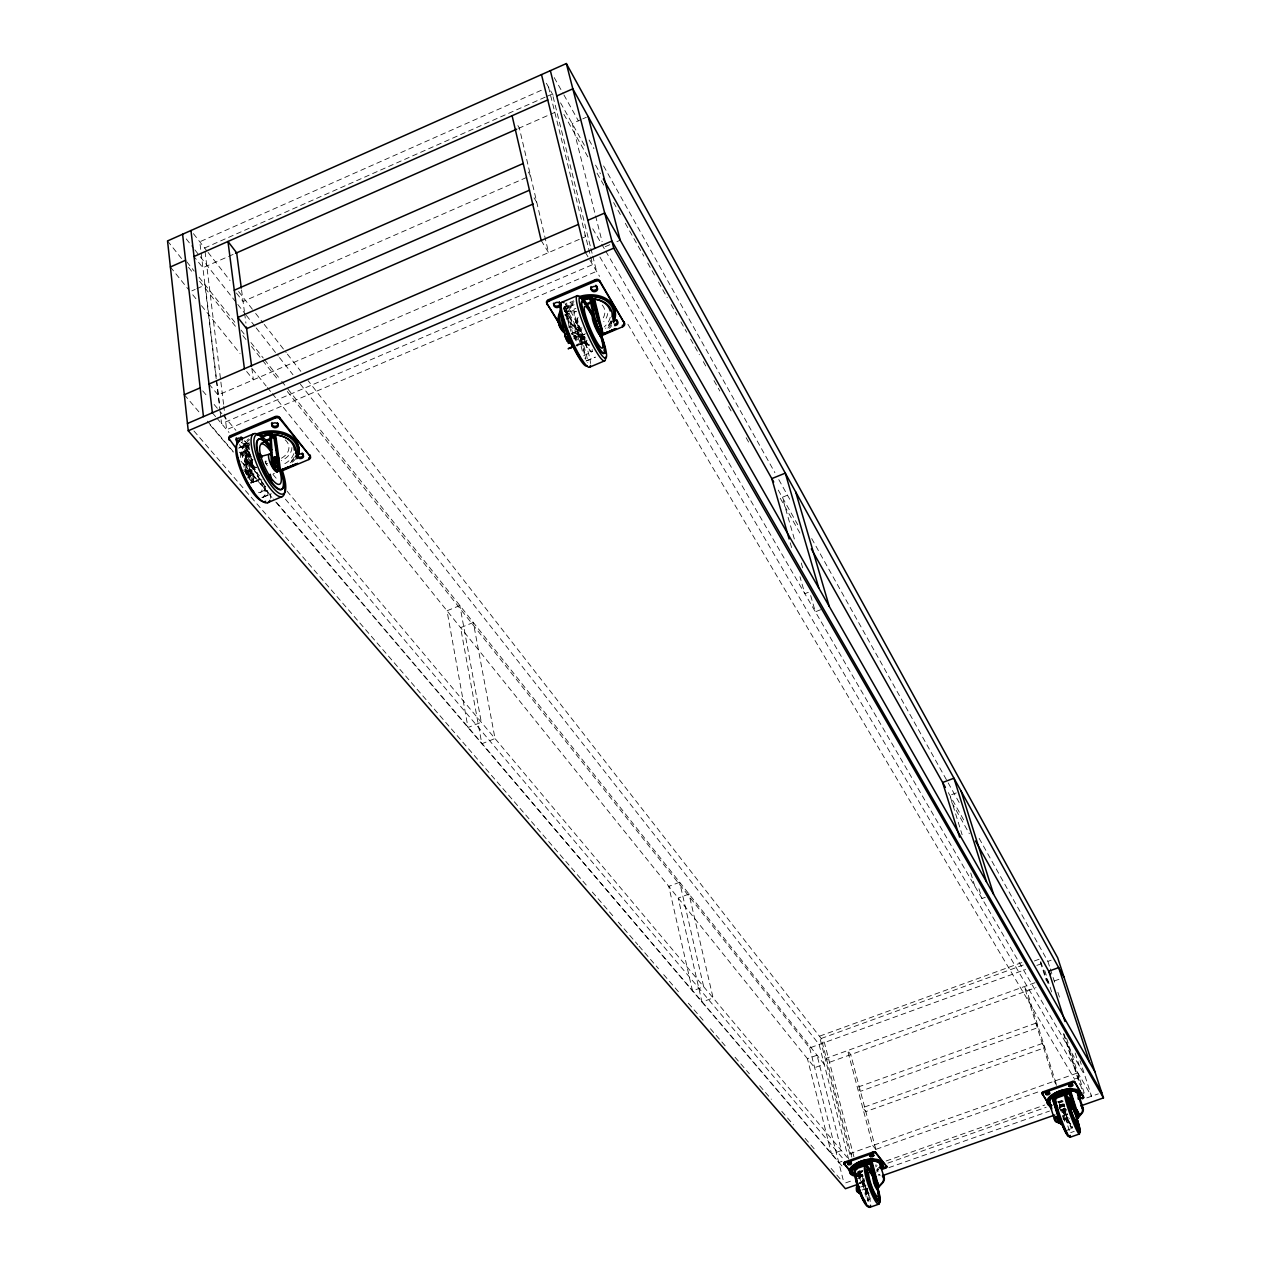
<?xml version="1.0" encoding="UTF-8"?>
<svg xmlns="http://www.w3.org/2000/svg" width="1271" height="1271" viewBox="0 0 1271 1271"><rect width="100%" height="100%" fill="white"/><g stroke="black" fill="none" stroke-linecap="round" stroke-linejoin="round"><path stroke-width="0.75" stroke-dasharray="5 3.75" d="M564.975 311.443L566.373 310.267L564.753 310.966A3.416 2.494 -12.5 0 1 564.626 311.427L563.974 307.582L573.094 303.705M1066.766 1116.939C1067.847 1124.374 1064.51 1102.577 1063.112 1111.299C1064.653 1114.953 1064.955 1122.611 1069.181 1123.119M249.164 478.643L250.022 476.895L248.353 472.224L245.827 469.253L243.444 470.27M245.827 469.253L244.969 470.985L246.638 475.688M859.212 1183.635L864.788 1178.995M859.8 1183.651L863.883 1180.06M566.31 310.871C566.056 310.092 563.418 310.029 564.848 311.331M1067.656 1123.071L1063.128 1110.552M1060.92 1110.711L1064.51 1108.503M1061.682 1109.678L1064.272 1108.185M244.747 464.646L253.024 459.625M568.216 327.012C572.871 328.379 578.305 317.686 577.415 321.77L581.467 333.685L587.297 343.869L585.01 343.218L576.033 345.664M857.925 1174.547L860.928 1174.754L857.973 1175.961M859.164 1183.015L864.264 1179.71L864.248 1180.537M260.333 492.401L266.37 489.351M583.659 355.816L591.587 351.845M251.722 482.472L247.21 446.566M251.023 482.837L252.818 482.027L248.369 447.106A23.911 16.412 -4.7 0 1 249.052 446.01M250.895 482.853L251.467 482.599A3.432 1.033 65.5 0 1 251.07 482.535M541.303 90.289L199.785 241.792L216.181 378.694M545.164 97.168L204.631 248.004L223.569 404.273M546.975 96.374L552.408 93.959L590.395 246.542M233.117 254.407L202.883 267.736L195.13 257.918M518.536 128.403L554.807 112.388L553.044 109.274M191.857 290.868L195.194 289.407M196.862 288.66L205.219 284.99L216.467 378.774M581.038 119.617L572.172 123.525L602.104 241.681M582.801 118.839L586.344 117.282M247.162 446.82L248.481 446.264M605.218 246.685L610.223 244.54M616.896 241.665L620.216 240.235M245.462 472.049L244.27 443.881L248.925 441.895M247.082 475.036A3.448 1.033 65.4 0 1 246.749 473.432L245.462 443.388L245.573 444.357L249.052 442.864M574.317 310.013L567.041 313.127L564.197 308.535L573.332 304.659M239.869 447.201L249.529 443.086M564.006 309.06L574.095 304.754M244.27 443.881L246.145 446.105L247.337 445.613A3.416 1.001 65.3 0 0 248.719 445.597L247.162 446.264A3.4 2.335 -4 0 1 246.955 447.106A25.261 17.349 -4.7 0 0 254.232 466.044M867.219 1200.285L870.063 1199.061M567.041 313.127L566.818 312.173L575.922 308.297M570.806 331.35L566.469 312.968L567.708 312.444L566.373 310.267M246.415 471.43L256.361 467.204M571.203 333.669L581.53 329.3M1065.94 1130.761L1071.803 1128.267M572.331 333.193L580.99 329.523M245.97 473.225L248.353 472.224M248.639 476.45L257.362 472.764M574.508 338.404L585.454 333.765M247.638 477.912L250.022 476.895M587.154 340.231L576.589 344.695L576.923 346.109L587.488 341.645M246.145 446.105A3.416 1.001 65.3 0 0 246.939 446.772L251.467 482.599L254.677 481.264L251.801 458.799M254.677 481.264L253.485 481.773L248.957 447.535L247.337 445.613M263.399 497.056L270.58 494.038M586.725 360.757L595.305 357.151M262.573 497.422L271.279 493.736M586.09 361.028L595.225 357.183M273.217 473.876L274.409 473.368M586.646 341.264L584.04 342.36L587.742 340.803M581.784 343.297L584.453 342.169M579.624 344.187L582.325 343.059M577.606 345.029L580.291 343.901M258.394 480.025L260.38 479.199M576.589 345.426L578.369 344.695M256.567 480.772L259.189 479.675M857.973 1173.324L860.197 1173.149L860.912 1174.674M254.947 481.423L257.473 480.374M787.321 495.277L782.316 497.311L794.772 540.477M253.533 481.995L255.932 481.01M254.597 481.55L251.007 482.964M253.453 482.011L250.864 483.059M808.34 592.318L804.829 593.716L799.967 576.732M820.558 609.746L815.347 611.812L810.485 594.907M956.285 792.929L949.866 795.36L962.131 834.745M985.295 897.294L981.99 898.518L978.479 887.269M1021.82 962.56L819.43 1036.215L850.49 1156.848M1023.25 965.007L821.209 1038.486L851.792 1157.103M1034.372 960.971L1039.932 958.938L1048.051 984.183M287.31 391.468L809.643 1047.94L1025.649 969.471M1036.834 965.404L1042.427 963.37M979.147 838.352L1047.876 961.384L1051.149 960.193M1035.087 982.674L826.309 1058.266L829.486 1062.302L1035.992 987.615M1054.231 981.021L1059.172 979.226M842.022 1161.344L838.765 1162.504L273.201 498.995M876.323 1149.206L1038.232 1091.884M1075.441 1078.714L1079.174 1077.395L1076.728 1073.232L850.807 1153.29L853.985 1157.103L824.402 1042.585L308.138 380.712M886.157 1160.979L1044.778 1105.007M857.798 1172.418L862.945 1170.607M1057.44 1101.989L1062.747 1100.114M858.084 1173.61L861.802 1172.307M887.873 1163.108L1046.208 1107.263M1059.236 1102.672L1062.969 1101.353M857.639 1176.803L863.168 1174.865M1060.554 1105.293L1064.113 1104.038M859.752 1177.216L863.438 1175.913M1059.108 1106.977L1064.447 1105.103A12.901 1.239 69.9 0 0 1063.684 1104.102M845.723 1182.856L853.921 1179.965M855.288 1179.488L863.136 1176.708M888.89 1167.636L1049.481 1111.076M1058.807 1107.772L1065.289 1105.5M1086.816 1097.906L1098.351 1093.854M860.372 1183.428L864.121 1182.125M1062.334 1112.363L1066.067 1111.061M860.531 1187.082L866.107 1185.128M1062.588 1116.049L1067.862 1114.19M862.056 1190.021L867.172 1188.226M1063.732 1119.163L1068.133 1117.622M1070.675 1132.62L1074.217 1131.381M564.531 314.986L574.683 311.443M242.157 452.238L248.671 449.982M1059.839 1104.896L1062.937 1104.022M857.067 1176.152L863.088 1174.452L857.258 1176.088M252.643 482.233L262.017 479.739M864.614 1193.914L868.713 1193.104A8.611 1.525 70.7 0 0 869.078 1193.803M858.004 1174.944L860.515 1173.435M878.706 1174.499L879.818 1174.579M878.261 1175.008L880.279 1175.262M193.955 430.996L587.138 886.062M592.334 892.067L613.099 916.105M618.278 922.111L637.756 944.639M639.043 946.132L658.505 968.661M663.7 974.666L679.27 992.699M688.358 1003.2L703.927 1021.233M710.425 1028.732L725.995 1046.764M735.067 1057.281L749.35 1073.788M759.724 1085.815L771.402 1099.32M781.792 1111.347L793.469 1124.851M805.147 1138.371L814.234 1148.889M831.107 1168.414L840.179 1178.932M249.688 479.246L251.547 481.407A3.448 1.033 65.5 0 0 252.643 482.074M207.332 421.146L233.086 451.38M243.397 463.47L271.724 496.723M276.887 502.776L842.323 1166.365M184.311 394.709L199.769 412.853M210.08 424.943L233.276 452.142M240.997 461.214L271.915 497.485M240.489 452.19L255.535 469.92M239.409 452.158L259.475 475.799M212.368 412.789L215.816 416.872M216.976 418.238L229.018 432.49M239.282 444.612L250.8 458.243M285.403 499.153L844.023 1159.851M202.725 390.896L207.824 396.965M214.116 404.448L221.869 413.663M223.14 415.188L235.913 430.361M244.842 440.989L249.942 447.058M272.915 474.385L278.031 480.454M286.96 491.083L847.36 1157.611M248.369 447.106L249.195 448.075M245.573 444.357L249.084 448.504M209 384.049L218.135 395.011L585.645 236.613L582.96 232.021M246.653 371.513L253.374 379.822L251.833 368.097M170.378 266.974L188.95 290.058M192.763 294.793L196.497 299.432M201.469 305.628L240.028 353.545M252.468 369.003L266.147 386.003M267.387 387.544L271.12 392.183M272.359 393.724L814.663 1067.672L824.196 1064.224L286.658 387.512M167.534 240.934L182.341 259.554M188.521 267.323L193.462 273.519M199.626 281.288L236.676 327.839M242.856 335.608L246.558 340.263M251.499 346.459L261.381 358.883M262.604 360.44L278.667 380.601M186.805 261.794L194.193 271.12M199.07 277.253L236.12 323.883M241.045 330.095L244.747 334.75M250.911 342.503L263.24 358.025M264.463 359.582L280.494 379.759M281.733 381.316L285.435 385.971M186.265 238.916L193.621 248.29M194.86 249.847L236.549 302.927M237.788 304.484L245.144 313.858M246.367 315.415L254.947 326.345M256.17 327.902L278.254 356.007M279.477 357.564L292.966 374.738M300.337 384.112L819.128 1044.492L848.551 1159.025M193.414 233.642L206.839 250.848M208.063 252.405L230.035 280.573M238.567 291.52L254.438 311.872M255.662 313.429L262.986 322.818M264.209 324.391L286.166 352.544M287.389 354.116L300.814 371.323M236.47 293.045L243.063 301.481L530.531 175.732L527.799 171.14M565.5 310.045L566.818 312.173M572.824 305.008A24.133 17.492 -13.2 0 0 565.817 311.903L566.469 312.968M541.192 240.489L548.564 252.595L519.346 128.037L516.63 123.414M534.042 197.831L536.791 202.407M585.407 252.452L599.562 276.379M627.874 324.216L1074.758 1079.444M599.864 256.949L1091.551 1096.253L1080.032 1060.665M1065.511 1108.789L1066.162 1109.98M592.747 228.78L600.77 242.602M601.771 244.318L604.758 249.466M605.743 251.165L1084.799 1075.393M1046.271 978.622L1048.75 982.991M560.559 102.856L584.867 146.101M595.559 165.119L600.42 173.762M778.249 490.098L797.695 524.669M948.309 792.596L964.832 821.987M546.371 83.251L554.156 97.073M563.911 114.374L588.266 157.604M597.052 173.158L603.868 185.264M613.607 202.55L621.408 216.388M625.3 223.299L643.825 256.154M647.717 263.081L654.549 275.171M658.442 282.098L667.211 297.652M671.12 304.579L676.966 314.954M680.859 321.865L686.705 332.239M690.598 339.15L699.368 354.72M703.276 361.631L707.169 368.558M714 380.649L719.847 391.023M728.617 406.593L732.509 413.504M746.156 437.717L750.049 444.628M780.267 498.232L800.73 534.551M951.788 802.557L969.328 833.681M554.22 77.595L562.942 93.18M563.911 94.912L578.432 120.92M589.077 139.969L593.907 148.643M603.598 165.977L774.913 472.701M778.789 479.628L791.372 502.156M811.692 538.554L947.213 781.157M948.182 782.904L959.796 803.685M1069.197 1122.627L1067.02 1117.606M866.298 1188.131L867.489 1190.911A8.611 1.525 70.7 0 1 865.265 1185.223M865.758 1186.606L865.265 1185.08M1047.876 961.384L1049.703 967.009M1050.307 968.883L1052.118 974.507M1053.071 977.447L1055.454 984.787M1057.901 992.349L1060.348 999.896M1075.187 1053.071L1079.397 1066.099M1044.73 970.504L1052.086 993.334M1066.576 1038.296L1084.211 1093.028M1064.113 1034.054L1083.448 1094.14M1040.345 962.115L1046.398 980.91M1063.334 1033.561L1079.683 1084.322M970.742 873.002L974.841 886.205M801.27 563.005L802.891 568.63M790.212 542.765L792.373 550.311M857.925 1172.307L859.403 1178.026M809.643 1047.94L843.118 1179.631M611.272 322.135L611.621 323.549M590.872 248.449L592.302 254.168M592.779 256.075L596.576 271.343L226.651 429.677L223.807 406.227M548.532 87.079L592.604 264.638L221.583 423.672L221.106 419.764M580.799 336.704L581.133 338.118M580.402 336.052L580.736 337.466A3.019 2.177 -12.8 0 1 579.401 340.819A3.019 2.177 -12.8 0 1 575.318 339.754L574.985 338.34A3.019 2.177 -12.8 0 1 576.319 334.988A3.019 2.177 -12.8 0 1 580.402 336.052A3.019 2.177 -12.8 0 1 579.258 339.325A3.019 2.177 -12.8 0 1 575.112 338.626M574.587 337.689L574.921 339.103M567.708 312.444L573.793 338.165M565.817 311.903L569.408 327.14M563.974 307.582L564.197 308.535M565.722 314.604L567.47 322.437M241.554 289.947L244.382 311.443M244.604 313.143L245.923 323.168M245.525 455.05L248.417 477.96M246.622 452.81L249.958 479.358M241.951 453.747L242.094 454.843M216.706 380.728L219.74 406.116M216.42 380.649L219.978 410.295M220.201 412.217L220.884 417.937M878.738 1169.209A14.998 6.403 -14.5 0 1 876.831 1170.718M862.485 1175.532A14.998 6.403 -14.5 0 1 857.782 1175.516M876.037 1164.713A11.201 4.798 -14.5 0 1 875.481 1165.507M862.977 1170.877A11.201 4.798 -14.5 0 1 859.371 1170.909M878.547 1169.272A16.015 6.832 -14.5 0 1 877.054 1170.369M858.227 1175.373A16.015 6.832 -14.5 0 0 862.421 1175.262A17 7.261 -14.5 0 1 857.909 1175.5M878.785 1167.493A14.203 6.069 -14.5 0 1 876.72 1169.431M862.532 1174.436A14.203 6.069 -14.5 0 1 858.1 1174.42M877.069 1165.491A12.996 5.561 -14.5 0 1 875.655 1166.857M862.564 1171.719A12.996 5.561 -14.5 0 1 857.639 1171.655M878.293 1170.972A17 7.261 -14.5 0 1 876.529 1172.069M862.882 1176.374A17 7.261 -14.5 0 1 858.338 1176.581M878.706 1169.415A17 7.261 -14.5 0 1 877.085 1170.527M858.132 1172.291A19.272 3.463 70.7 0 1 868.808 1201.524M859.005 1170.877A20.511 3.686 70.7 0 1 864.312 1181.236M866.886 1188.115A20.511 3.686 70.7 0 1 870.476 1202.906M857.798 1173.594A16.396 2.955 70.7 0 1 864.073 1185.859A16.396 2.955 70.7 0 1 867.902 1200.888M864.312 1181.442A8.611 1.525 70.7 0 1 864.153 1178.757M867.712 1193.199A6.562 1.176 70.7 0 1 863.851 1186.129A6.562 1.176 70.7 0 1 864.201 1181.712M867.092 1188.528A6.562 1.176 70.7 0 1 867.426 1189.767A8.611 1.525 70.7 0 1 866.695 1188.131M865.837 1185.7A8.611 1.525 70.7 0 1 865.646 1185.096M869.11 1195.312A12.71 2.256 70.7 0 1 863.279 1178.932M857.75 1174.102A16.396 2.955 70.7 0 1 863.899 1186.542A16.396 2.955 70.7 0 1 867.521 1201.031M870.699 1198.172A12.71 2.256 70.7 0 1 870.46 1197.949M869.046 1195.995A12.71 2.256 70.7 0 1 864.28 1184.54A12.71 2.256 70.7 0 1 862.659 1175.103M857.973 1176.438A13.123 2.367 70.7 0 1 862.93 1185.621A13.123 2.367 70.7 0 1 866.266 1197.981M1064.367 1105.325A15.268 6.577 -16.6 0 1 1060.205 1106.104M1062.937 1100.94A11.407 4.925 -16.6 0 1 1058.282 1101.544M1064.685 1104.944A16.301 7.022 -16.6 0 1 1060.141 1105.849M1064.145 1104.261A14.458 6.228 -16.6 0 1 1059.251 1105.087M1062.906 1101.75A13.234 5.704 -16.6 0 1 1058.378 1102.418M1064.097 1105.15A17.301 7.451 -16.6 0 1 1059.394 1106.024M1064.383 1106.231A17.317 7.451 -16.6 0 1 1059.601 1107.105M1058.235 1101.464A20.813 2.034 69.9 0 1 1069.801 1133.112M1059.553 1107.47A19.558 1.922 69.9 0 1 1064.939 1121.403M1059.617 1108.439A16.65 1.636 69.9 0 1 1060.014 1109.345M1062.921 1116.573A16.65 1.636 69.9 0 1 1064.86 1122.071M1070.833 1124.088A8.738 0.842 69.9 0 1 1067.926 1118.798A8.738 0.842 69.9 0 1 1064.717 1108.884M1065.67 1108.979A8.738 0.842 69.9 0 1 1066.019 1109.662M1070.373 1123.23A8.738 0.842 69.9 0 1 1067.195 1118.083A8.738 0.842 69.9 0 1 1064.431 1107.931M1065.13 1108.836A8.738 0.842 69.9 0 1 1066.019 1110.6M1067.29 1113.618A8.738 0.842 69.9 0 1 1067.735 1114.746M1068.975 1118.226A8.738 0.842 69.9 0 1 1069.165 1118.782M1071.818 1126.599A12.901 1.239 69.9 0 1 1068.546 1122.5A12.901 1.239 69.9 0 1 1062.953 1105.961A12.901 1.239 69.9 0 1 1065.988 1109.345M1062.937 1117.813A16.65 1.636 69.9 0 1 1063.35 1118.925M1072.2 1126.471A12.901 1.239 69.9 0 1 1068.164 1120.545A12.901 1.239 69.9 0 1 1063.16 1104.213M574.842 338.436A3.019 2.177 -12.8 0 1 577.59 336.116A3.019 2.177 -12.8 0 1 580.736 337.466M611.669 323.676A3.035 2.192 -13.9 0 1 611.685 322.405M611.653 322.802A3.035 2.192 -13.9 0 1 611.335 320.991M610.922 320.928A25.484 18.493 -13.2 0 1 605.536 328.363M584.565 336.593A25.484 18.493 -13.2 0 1 571.442 334.098M602.184 305.024A19.017 13.822 -13.2 0 1 602.104 319.609M582.086 328.093A19.017 13.822 -13.2 0 1 567.93 319.545A19.017 13.822 -13.2 0 1 573.491 304.961M611.415 322.008A27.199 19.732 -13.2 0 1 606.013 328.585M584.898 336.879A27.199 19.732 -13.2 0 1 573.777 335.623M563.72 308.948A27.199 19.732 -13.2 0 1 573.523 300.782M610.223 317.353A24.117 17.508 -13.2 0 1 604.297 326.885M584.517 334.654A24.117 17.508 -13.2 0 1 572.125 332.335M565.293 311.427A24.117 17.508 -13.2 0 1 572.919 303.848M607.729 313.508A22.068 16.03 -13.2 0 1 603.757 321.563M581.435 330.317A22.068 16.03 -13.2 0 1 568.471 325.408M565.42 311.061A22.068 16.03 -13.2 0 1 573.984 301.767M611.701 325.583A28.883 20.956 -13.2 0 1 609.397 328.363M585.899 338.976A28.883 20.956 -13.2 0 1 573.888 337.927M563.498 308.154A28.883 20.956 -13.2 0 1 570.838 301.926M611.208 324.375A28.868 20.956 -13.2 0 1 607.602 328.379M585.391 337.578A28.868 20.956 -13.2 0 1 573.253 336.418M565.468 304.325A28.868 20.956 -13.2 0 1 566.882 303.07M564.102 306.629A33.173 5.434 67.1 0 1 578.909 333.288A33.173 5.434 67.1 0 1 587.758 362.6M565.341 303.976A35.302 5.751 67.1 0 1 581.069 332.367A35.302 5.751 67.1 0 1 590.507 363.522M563.847 309.552A28.232 4.623 67.1 0 1 577.193 331.334A28.232 4.623 67.1 0 1 585.74 359.312M589.22 344.854A14.839 2.367 67.2 0 1 580.656 331.906A14.839 2.367 67.2 0 1 578.305 318.354M589.506 345.077A14.839 2.367 67.2 0 1 581.292 331.636A14.839 2.367 67.2 0 1 578.226 317.702M592.604 351.193A21.893 3.495 67.2 0 1 581.308 334.607A21.893 3.495 67.2 0 1 575.096 311.3M576.24 311.443A21.893 3.495 67.2 0 1 576.621 311.745M564.181 310.458A28.232 4.639 67.1 0 1 576.97 332.525A28.232 4.639 67.1 0 1 585.089 358.756M592.191 349.509A21.893 3.511 67.2 0 1 579.751 332.716A21.893 3.511 67.2 0 1 576.859 312.904M565.611 315.224A22.592 3.702 67.1 0 1 575.954 332.446A22.592 3.702 67.1 0 1 582.769 354.18M242.491 441.641A3.05 2.113 -3.9 0 1 241.474 442.467M248.766 478.182A3.448 1.033 65.4 0 1 247.893 476.879M294.236 457.131A25.261 17.349 -4.7 0 1 288.469 463.597M246.129 471.875A2.749 0.826 65.4 0 1 247.48 472.256A2.749 0.826 65.4 0 1 248.846 475.624A2.749 0.826 65.4 0 1 247.845 476.037M247.162 475.1A2.749 0.826 65.4 0 1 246.272 473.003M285.133 439.861A18.858 12.964 -4.7 0 1 280.939 458.497M266.624 461.246A18.858 12.964 -4.7 0 1 265.289 461.103M293.76 459.403A26.945 18.509 -4.7 0 1 290.296 462.803M256.456 467.585A26.945 18.509 -4.7 0 1 249.18 440.703M293.776 453.683A23.895 16.428 -4.7 0 1 283.433 464.423M252.643 462.882A23.895 16.428 -4.7 0 1 249.402 444.357M291.917 447.551A21.861 15.045 -4.7 0 1 281.32 460.738M267.641 463.375A21.861 15.045 -4.7 0 1 266.068 463.28M251.07 456.511A21.861 15.045 -4.7 0 1 249.195 444.866M295.793 458.529A28.613 19.669 -4.7 0 1 292.282 462.326M255.249 467.998A28.613 19.669 -4.7 0 1 248.608 438.845M255.026 469.285A28.613 19.653 -4.7 0 1 249.64 439.591M244.334 440.91A34.444 10.216 65.5 0 1 250.037 446.057M270.659 494.181A34.444 10.216 65.5 0 1 270.437 498.327M241.252 442.578A32.379 9.628 65.4 0 1 249.624 449.68M267.593 490.384A32.379 9.628 65.4 0 1 267.434 498.518M265.083 486.237A27.549 8.198 65.4 0 1 262.048 497.311M239.266 447.996A27.549 8.198 65.4 0 1 249.481 452.397M243.905 467.188A9.644 2.876 65.4 0 1 247.686 466.393A9.644 2.876 65.4 0 1 253.183 477.785A9.644 2.876 65.4 0 1 250.895 481.677M244.89 471.7A9.644 2.876 65.4 0 1 244.683 471.064M265.146 461.675A11.026 3.225 65.5 0 1 267.291 465.742M260.507 479.262A11.026 3.257 65.5 0 1 254.073 469.539A11.026 3.257 65.5 0 1 252.659 459.943M261.381 481.201A22.036 6.562 65.4 0 1 255.646 490.495M240.394 457.465A22.036 6.562 65.4 0 1 252.468 460.753M265.512 486.571A21.369 6.276 65.5 0 1 250.069 453.969M264.479 486.491A27.549 8.198 65.4 0 1 262.064 497.549M238.678 448.25A27.549 8.198 65.4 0 1 250.816 455.097M264.003 484.33A21.369 6.276 65.5 0 1 250.737 454.7M265.146 461.897A21.369 6.276 65.5 0 1 266.497 464.598M459.848 605.552L447.011 610.779L468.014 727.536L481.312 722.246L459.848 605.552M473.32 622.504L460.595 627.667L481.836 743.757L495.023 738.546L473.32 622.504M679.635 882.249L668.768 886.38L692.488 990.887L703.689 986.741L679.635 882.249M688.993 894.021L678.206 898.104L701.989 1002.041L713.095 997.926L688.993 894.021M817.031 1055.216L807.435 1058.695L831.552 1154.036L841.402 1150.541L817.031 1055.216M1035.865 1023.187L857.321 1087.309L860.451 1091.296L1038.407 1027.461L1035.865 1023.187M1042.268 1043.475L862.707 1107.661L865.821 1111.601L1044.794 1047.685L1042.268 1043.475M875.814 1149.381L872.7 1145.536L847.63 1050.545L850.744 1054.612L875.814 1149.381M1056.678 1085.355L1054.167 1081.224L1024.315 986.566L1026.873 990.919L1056.678 1085.355M576.319 328.315A11.296 1.827 67.1 0 0 584.358 343.424A11.296 1.827 67.1 0 0 579.306 327.267A11.296 1.827 67.1 0 0 576.319 328.315M247.464 472.431A2.749 0.826 65.4 0 0 249.815 475.958A2.749 0.826 65.4 0 0 248.798 471.938A2.749 0.826 65.4 0 0 247.464 472.431"/><path stroke-width="1.5" d="M876.529 1184.874L876.37 1183.873M874.591 1182.173L875.655 1185.207M567.057 340.866L566.612 338.864M859.53 1190.482L858.243 1184.683M1078.285 1118.051L1069.944 1091.789M1074.202 1108.82C1071.421 1105.802 1078.872 1124.088 1077.061 1116.303M870.428 1162.202L871.334 1161.074A2.018 0.858 -14.6 0 0 871.938 1161.138A14.998 6.403 -14.5 0 1 880.072 1167.652M858.878 1187.527L857.973 1186.478L856.479 1187.003L857.385 1188.051A28.057 9.675 -23.1 0 0 857.671 1191.197L858.036 1190.863M856.733 1188.671L857.29 1189.624M273.36 460.722L273.916 462.898M276.522 461.881L275.855 459.101L277.11 459.371M595.273 323.47L597.481 328.681L596.226 324.693M1069.197 1092.027L1070.039 1090.899A2.049 0.89 -16.8 0 0 1070.611 1090.963A15.268 6.577 -16.6 0 1 1078.491 1096.412M1053.452 1097.588L1052.309 1097.159A2.049 0.89 -16.5 0 1 1051.991 1097.524A15.268 6.577 -16.6 0 0 1051.784 1105.373M882.503 1175.437L884.251 1177.693A29.614 10.184 -23.3 0 1 883.17 1182.332L878.769 1187.146A3.479 1.207 -23.1 0 0 878.054 1188.226L876.99 1188.56L877.435 1186.844L870.365 1161.424M882.471 1176.326L883.52 1178.026A28.01 9.628 -23.3 0 1 882.439 1182.491L878.134 1187.13L871.413 1161.535A14.203 6.069 -14.5 0 0 854.652 1167.445L855.685 1167.541L854.112 1167.159A2.002 0.858 -14.4 0 1 853.858 1167.525A14.998 6.403 -14.5 0 0 853.619 1174.309M857.941 1191.372L856.718 1189.418M601.946 329.253L598.403 319.672L595.877 320.737L595.638 322.23L597.418 327.044L599.419 330.333L601.946 329.253L598.403 319.672M875.783 1185.144L877.991 1188.369L871.128 1162.012M568.566 343.392L564.753 335.337L565.039 333.828L567.549 332.748L571.076 342.328L568.566 343.392L568.836 341.851M857.83 1191.483L861.103 1194.295M856.765 1188.433L858.592 1192.754L860.086 1192.23L857.973 1186.478M1054.914 1116.939L1054.66 1117.765A30.202 10.502 -21.2 0 0 1055.693 1121.721L1060.125 1123.469A3.527 1.239 -21.4 0 1 1060.856 1124.041L1051.975 1096.873L1069.261 1090.756L1069.896 1091.773M567.644 341.264L565.198 336.608L566.262 338.293M277.666 459.784L275.187 456.797L271.978 459.53L276.141 467.22L279.35 464.487L276.887 454.081M276.141 467.22L276.951 465.488M566.898 340.612L565.404 336.132L566.151 337.991M271.978 459.53L275.187 456.797M1057.949 1114.699L1052.785 1097.461A14.458 6.228 -16.6 0 1 1070.039 1091.376L1078.173 1116.891L1081.939 1112.395A28.486 9.898 -21.4 0 0 1082.161 1108.185M854.334 1167.938L853.445 1167L870.238 1161.074L871.112 1162.028M880.183 1166.683L883.043 1166.842L881.232 1168.144M613.289 329.904L614.719 329.189L604.472 333.288M294.745 464.693L296.381 463.915L285.816 468.125M1081.033 1105.786L1103.466 1097.89L1057.694 957.826L566.342 63.55L167.534 240.934L188.251 430.774L845.422 1188.703L856.638 1184.747M571.807 347.11L568.137 348.762L574.365 345.95M170.378 266.974L185.566 260.253M194.018 256.504L547.753 99.932M556.698 95.976L572.824 88.827L1064.113 977.447M235.548 253.326L516.709 129.197M293.76 465.138L297.668 463.375L288.946 466.854M611.224 330.825L616.006 328.649L609.619 331.143M613.496 329.84L609.873 331.397M234.277 290.233L523.223 163.482M529.467 190.205L237.788 317.48L246.653 328.681L533.169 203.98M292.568 465.663L294.888 464.678M573.904 346.189C568.582 344.584 567.581 334.082 566.659 329.443A28.232 4.623 67.1 0 0 580.148 357.342M608.364 332.065L610.874 331M184.311 394.709L200.167 387.862M209 384.049L578.464 224.379M587.822 220.328L604.694 213.035L1094.951 1071.803M291.186 466.25L293.633 465.218M289.661 466.902L292.171 465.853M606.696 332.78L609.27 331.699M187.457 423.497L611.891 241.061L1101.766 1092.647M188.251 430.774L613.702 248.163L566.342 63.55M288.009 467.617L290.566 466.536M604.901 333.558L607.506 332.446M235.659 447.726L229.209 438.892A3.4 2.351 -3.7 0 1 230.48 435.651L274.965 416.634A3.4 2.367 -4.6 0 1 279.572 417.381L310.219 456.321A3.32 2.288 -5.6 0 1 308.869 459.498L281.606 471.033M565.436 333.923L546.752 303.245A3.432 2.51 -12.2 0 1 548.484 299.718L595.209 279.747A3.432 2.526 -13.7 0 1 599.658 280.637L624.49 323.327A3.368 2.431 -14.1 0 1 622.695 326.742L599.801 336.434M229.384 440.354A3.4 2.351 -3.7 0 1 230.655 437.097L275.156 418.08A3.4 2.367 -4.7 0 1 279.779 418.826L310.219 456.321M547.086 304.659A3.432 2.51 -12.2 0 1 548.818 301.148L595.559 281.177A3.432 2.526 -13.7 0 1 600.007 282.051L624.49 323.327M239.472 439.845L253.882 433.697M562.132 302.148L577.272 295.682M261.095 436.716L270.961 432.505L272.804 434.746A3.416 0.969 65.4 0 0 273.583 435.413L277.968 463.311L276.856 459.339M582.213 299.813L590.761 296.175L592.842 299.416L598.276 321.579M262.954 436.938L269.913 433.983L273.36 438.177L271.629 435.254L272.804 434.746M582.452 300.766L589.744 297.652L589.522 296.699L595.336 326.218L600.119 335.036L601.262 334.638L599.912 329.125M587.075 304.595L592.54 302.26L590.999 299.162L592.254 298.637M271.629 435.254A3.416 0.969 65.4 0 0 272.963 435.27L274.52 434.603A3.4 2.351 -4.7 0 0 275.664 434.889A25.261 17.349 -4.7 0 1 295.555 453.477M590.999 299.162L591.762 300.02L593.462 298.717A3.432 2.51 -13.6 0 0 594.558 299.035A25.484 18.493 -13.2 0 1 612.034 316.876M286.277 468.364L288.819 467.283M601.104 335.179L605.616 333.256M264.559 440.894L271.501 437.939M585.025 304.42L592.302 301.322M598.117 321.785L593.16 301.608L594.399 301.084L593.748 300.004A24.133 17.492 -13.2 0 0 592.111 299.861M261.222 443.341L271.629 438.908M564.753 335.337L567.263 334.273M595.638 322.23L598.18 321.166M286.992 468.078L282.639 469.905M597.878 324.026L600.389 322.961M279.493 470.731L280.367 470.397L277.189 471.684A3.448 1.001 65.6 0 1 276.125 471.017L273.392 467.744A3.448 1.001 65.6 0 1 271.374 462.994L272.566 462.469L270.961 432.505M568.073 337.196L569.329 336.672L570.059 338.992M595.209 325.694L596.48 325.154L590.761 296.175M273.646 464.249L276.061 463.216L278.54 466.203M566.516 340.135L569.027 339.071M597.418 327.044L599.944 325.964M273.392 467.744L274.6 467.235L277.316 470.508A3.448 1.001 65.6 0 0 278.397 471.176L277.189 471.684M570.075 342.106L571.33 341.565L570.472 339.945M597.211 330.603L598.466 330.079L601.437 334.511M276.125 471.017L277.316 470.508M572.427 345.839L573.872 345.585M599.404 334.209L600.659 333.669M600.166 335.036C605.075 334.368 598.482 334.114 600.087 328.967M281.145 470.54L285.085 468.872M267.657 502.696L282.369 496.516M589.426 367.24L604.71 360.821M281.812 469.777L279.731 470.651L274.981 435.778A23.911 16.412 -4.7 0 0 273.297 435.683M603.344 333.749L605.473 332.843M600.77 328.522L602.168 334.241L604.313 333.32M281.002 470.111L283.099 469.237M282.257 469.603L285.594 468.205M284.672 468.602L286.769 467.728M606.601 332.414L608.507 331.62M286.912 467.68L287.961 467.251M1078.428 1097.508C1080.207 1095.316 1080.7 1098.351 1078.396 1098.7M572.57 347.078L574.047 346.49M573.602 346.633L569.472 348.238L572.395 347.126M852.936 1174.833L843.785 1163.283A2.002 0.858 -14.3 0 1 845.024 1161.916L873.018 1152.003A2.018 0.874 -14.6 0 1 875.481 1152.066L886.824 1166.778A1.986 0.842 -14.7 0 1 885.553 1168.128L881.867 1169.431M1051.721 1108.995A2.018 0.858 -16.5 0 1 1051.419 1108.773L1041.966 1093.171A2.049 0.89 -16.5 0 1 1043.396 1091.71L1072.216 1081.51A2.049 0.89 -16.8 0 1 1074.615 1081.621L1083.67 1097.397A2.018 0.874 -16.8 0 1 1082.225 1098.827L1081.891 1097.779A2.018 0.874 -16.8 0 0 1083.337 1096.349M844.055 1164.363A2.002 0.858 -14.3 0 1 845.31 1162.981L873.304 1153.083A2.018 0.874 -14.6 0 1 875.751 1153.147L886.824 1166.778M1042.299 1094.236A2.049 0.89 -16.5 0 1 1043.729 1092.774L1072.549 1082.59A2.049 0.89 -16.8 0 1 1074.948 1082.685L1083.67 1097.397M854.382 1167.461L869.682 1162.059L870.921 1163.569L855.637 1168.955L854.191 1166.746L855.002 1170.337M1052.96 1097.318L1068.72 1091.741L1069.705 1093.378L1053.977 1098.938L1052.738 1096.603L1061.587 1123.914M854.128 1167.811L855.081 1166.826M870.921 1163.569L870.905 1161.885M1053.405 1097.62L1051.975 1096.873M1053.309 1097.524L1053.754 1098.223L1069.483 1092.663L1069.785 1091.63M1052.785 1097.461L1053.786 1097.572L1058.203 1111.648M1069.07 1091.36L1070.261 1091.757L1078.173 1116.891M854.906 1167.604L870.73 1162.854M881.581 1168.367L885.267 1167.08A1.986 0.842 -14.7 0 0 886.538 1165.714M1078.332 1099.034L1081.891 1097.779M882.821 1175.532L1054.851 1115.001M1071.691 1109.075L1075.425 1107.772M874.877 1180.521L876.37 1179.996L878.325 1183.952L878.499 1185.764L876.99 1186.288L874.877 1180.521L875.767 1181.601L877.26 1181.061M1059.569 1120.259L1059.95 1122.023L1058.409 1122.579L1056.217 1116.748L1057.758 1116.208L1059.919 1121.181M1075.171 1110.091L1076.712 1109.535L1078.507 1113.603L1078.904 1115.366L1077.363 1115.922L1075.171 1110.091L1075.87 1111.235L1077.411 1110.695M858.132 1188.29L856.622 1188.814L856.479 1187.003M874.798 1182.237L876.545 1181.808L876.37 1179.996M1056.598 1118.512L1058.139 1117.972L1057.758 1116.208M1075.568 1111.839L1077.109 1111.299L1076.712 1109.535M859.641 1192.786L859.466 1190.069M876.99 1188.56L874.909 1184.779L875.719 1184.54L870.238 1161.074M1078.857 1116.891A3.543 1.239 -21.2 0 0 1078.316 1117.924C1077.077 1119.195 1074.726 1114.286 1076.251 1113.889L1069.261 1090.756M878.325 1183.952L876.815 1184.477L876.99 1186.288M857.687 1191.69L859.18 1191.165M876.1 1185.223L877.61 1184.699L878.499 1185.764M1057.679 1121.435L1059.236 1120.879L1059.95 1122.023M1078.221 1118.083L1076.521 1114.715L1078.205 1114.222L1078.904 1115.366M1076.585 1116.955L1078.11 1116.383M859.832 1193.072L861.579 1193.962M1060.745 1124.12L1061.539 1123.04M869.761 1207.339L878.785 1204.177M1070.071 1137.259L1079.365 1134.002M269.325 454.208L259.904 456.734A11.026 3.225 65.5 0 1 261.016 456.988M1070.77 1105.722L1073.471 1105.198M1070.675 1106.167L1073.232 1105.675M880.946 1167.08L882.773 1166.063L881.597 1165.205M1078.444 1096.825L1079.905 1097.254M1060.792 1122.992L1056.439 1121.356A28.566 9.93 -21.2 0 1 1055.438 1117.574M861.261 1193.056L860.197 1192.833M275.187 464.582L274.139 463.327M1081.319 1106.183L1082.924 1107.835A29.869 10.375 -21.5 0 1 1082.463 1112.729L1078.872 1116.891L1070.611 1090.963M858.831 1189.656L859.498 1190.879M848.075 1164.538C846.867 1162.377 854.033 1162.679 850.569 1164.554C844.484 1166.381 850.013 1158.532 851.411 1163.346M847.725 1163.362L850.061 1163.585L851.077 1162.25M870.349 1156.531L872.303 1156.864L873.908 1155.641L870.46 1155.784L873.304 1155.18L872.637 1153.941L870.063 1154.846L870.46 1156.674L870.127 1155.514M882.884 1166.651L882.551 1165.491M876.37 1184.922L875.655 1182.125M873.431 1154.338L873.781 1155.45M567.501 340.644L566.437 338.769M277.126 463.184C280.383 466.123 276.506 457.465 277.872 460.499M568.757 335.671L568.773 335.48M1059.363 1120.625L1058.536 1117.908M843.785 1163.283L853.937 1175.262M1074.996 1111.791L1075.854 1114.556L1074.932 1111.998M565.706 336.338L566.231 337.149M1074.599 1109.631L1076.744 1114M272.963 435.27L274.6 437.256L275.108 440.989M570.059 339.897L569.36 338.753M276.76 460.023L275.902 459.435L275.791 460.309M1077.49 1110.854L1078.714 1113.634M277.189 463.025L278.619 462.644M1076.156 1113.158L1076.823 1114.302M1056.217 1116.748L1056.932 1117.892M547.769 304.865L560.003 324.375M1041.966 1093.171L1051.419 1108.773M591.857 299.559L593.16 301.608M589.744 297.652L592.54 302.26M1058.155 1113.984L1057.599 1113.412L1058.473 1117.273M598.466 330.079L596.48 325.154M613.702 248.163L1103.466 1097.89M603.344 178.941L773.705 482.011M811.295 548.865L945.402 787.416M975.524 841.005L1050.561 974.492M277.714 460.69L278.492 462.962M1077.522 1111.442L1077.824 1112.332M1078.475 1113.332L1078.428 1112.57M1059.379 1117.797L1059.394 1118.671M1059.919 1119.989L1059.553 1119.116M1077.935 1111.775L1077.792 1112.776M1059.458 1121.816L1061.635 1124.327L1061.523 1122.214M857.019 1190.387L857.067 1190.037M1077.84 1112.872L1078.539 1113.555L1076.966 1114.159L1077.363 1115.922M566.993 338.737L567.501 340.167M1077.935 1111.966L1078.38 1112.999M1077.109 1111.299L1078.205 1114.222M1058.139 1117.972L1059.236 1120.879M876.545 1181.808L877.61 1184.699M276.077 461.309L275.871 459.927M596.877 324.741L598.705 328.14L598.705 327.283M274.377 458.513L276.061 463.216M1076.108 1112.935L1075.679 1111.585M1076.521 1114.715L1076.251 1113.889M1076.076 1112.856L1075.902 1112.332M1089.612 1062.477L1058.679 967.612L1048.718 971.219L1064.955 1021.455M1074.615 1081.621L1074.948 1082.685M1078.491 1093.902L1083.178 1108.471M1077.586 1093.696L1082.431 1108.789M1072.216 1081.51L1072.549 1082.59M1072.279 1084.004L1072.613 1085.069A1.843 0.794 -16.8 0 1 1071.405 1086.498A1.843 0.794 -16.8 0 1 1069.197 1086.276L1068.863 1085.212A1.843 0.794 -16.8 0 1 1070.071 1083.798A1.843 0.794 -16.8 0 1 1072.279 1084.004A1.843 0.794 -16.8 0 1 1071.056 1085.434A1.843 0.794 -16.8 0 1 1068.863 1085.212M1069.499 1092.027L1075.663 1111.378M1068.72 1091.741L1075.473 1114.159M961.098 791.118L993.572 894.228M986.518 881.867L953.949 778.202L942.621 782.491L959.605 837.176M1053.024 1097.842L1058.362 1114.905M1051.991 1097.524L1057.806 1116.065M1049.258 1092.154L1049.592 1093.219A1.843 0.794 -16.5 0 1 1048.4 1094.633A1.843 0.794 -16.5 0 1 1046.192 1094.426L1045.858 1093.362M1049.322 1102.91L1054.676 1120.021M1043.396 1091.71L1043.729 1092.774M795.662 491.893L829.216 606.331M818.842 588.155L785.287 473.13L771.799 478.611L789.132 538.999M596.655 324.073L596.48 323.215M885.267 1167.08L885.553 1168.128M879.834 1164.093L884.251 1177.693M875.481 1152.066L875.751 1153.147M873.018 1152.003L873.304 1153.083M871.938 1161.138L878.769 1187.146M871.413 1161.535L878.134 1187.13M869.682 1162.059L874.877 1184.651M588.123 116.503L620.216 240.235M853.858 1167.525L856.257 1176.819M845.024 1161.916L845.31 1162.981M876.402 1183.984L876.434 1184.079A5.751 1.001 70.7 0 1 876.466 1188.687A5.751 1.001 70.7 0 1 873.145 1179.965A5.751 1.001 70.7 0 1 875.306 1181.236M622.329 325.344L622.695 326.742M617.102 320.499L617.452 321.913A3.035 2.192 -13.9 0 1 617.452 324.264A3.035 2.192 -13.9 0 1 614.592 325.63M550.359 70.652L594.844 248.385M599.658 280.637L600.007 282.051M595.209 279.747L595.559 281.177M591.079 286.595A3.082 2.272 -13.6 0 0 591.269 288.803L591.619 290.217A3.082 2.272 -13.6 0 0 595.765 291.345A3.082 2.272 -13.6 0 0 597.148 287.866L596.798 286.436A3.082 2.272 -13.6 0 0 595.765 285.308M541.494 74.592L585.407 252.452M594.558 299.035L603.105 333.828M594.399 301.084L595.305 304.754M596.21 308.424L599.356 321.261M593.748 300.004L599.356 322.818M571.743 343.059L572.617 346.729M559.272 301.91A3.082 2.256 -12.4 0 1 559.51 302.355L559.844 303.785A3.082 2.256 -12.4 0 1 558.509 307.248A3.082 2.256 -12.4 0 1 554.331 306.12L553.997 304.706A3.082 2.256 -12.4 0 1 553.536 303.181M512.086 115.709L541.192 240.489M548.484 299.718L548.818 301.148M853.445 1167L858.719 1190.323M1058.028 1120.8L1058.409 1122.579M308.646 458.053L308.869 459.498M302.164 453.064A3.003 2.065 -5.4 0 1 302.689 453.699L302.895 455.129A3.003 2.049 -5.5 0 1 301.974 458.259A3.003 2.049 -5.5 0 1 297.716 457.322A3.003 2.065 -5.5 0 1 297.144 455.669M297.716 457.322L297.509 455.892A3.003 2.065 -5.5 0 0 301.767 456.829A3.003 2.065 -5.5 0 0 302.689 453.699M279.572 417.381L279.779 418.826M277.475 422.75L277.682 424.196A3.05 2.129 -4.7 0 1 276.76 427.406A3.05 2.129 -4.7 0 1 272.407 426.436L272.216 424.991A3.05 2.129 -4.6 0 1 272.026 422.544M274.965 416.634L275.156 418.08M275.664 434.889L280.494 470.318M278.587 457.306L279.096 461.055M275.616 444.739L276.379 450.347M278.413 465.297L278.492 471.128L277.666 465.52M269.913 433.983L269.77 433.014L271.374 462.994M241.299 287.993L236.66 252.834L227.97 241.474L244.413 368.733M246.431 327.076L251.579 366.143M241.967 437.907L242.157 439.353A3.05 2.113 -3.9 0 0 237.772 438.384A3.05 2.113 -3.9 0 0 236.914 441.593A3.05 2.113 -3.9 0 0 238.328 442.673A32.379 9.628 65.4 0 0 243.508 476.959A32.379 9.628 65.4 0 0 265.671 501.267M236.39 437.844A3.05 2.113 -3.8 0 0 236.74 440.131L236.914 441.593M230.48 435.651L230.655 437.097M190.968 230.512L212.368 412.789M182.595 234.229L203.455 416.618M1077.347 1116.653L1077.506 1118.289M858.433 1190.927L858.592 1192.754M861.087 1193.914A3.479 1.207 -23.3 0 0 860.594 1193.533L857.178 1191.864A29.44 10.136 -23.1 0 1 856.845 1187.336M871.366 1168.494A11.201 4.798 -14.5 0 1 868.474 1169.685M857.274 1164.061A11.201 4.798 -14.5 0 1 867.346 1160.328M853.27 1174.34A16.015 6.832 -14.5 0 1 864.693 1160.963A16.015 6.832 -14.5 0 1 880.279 1167.604M853.27 1172.688A14.203 6.069 -14.5 0 1 863.327 1162.155A14.203 6.069 -14.5 0 1 879.913 1164.665M872.97 1171.64A14.203 6.069 -14.5 0 1 871.207 1172.386M872.287 1168.97A12.996 5.561 -14.5 0 1 869.809 1170.035M853.635 1166.111A12.996 5.561 -14.5 0 1 874.845 1159.74M853.651 1175.834A17 7.261 -14.5 0 1 853.985 1165.952A17 7.261 -14.5 0 1 875.655 1160.264A17 7.261 -14.5 0 1 881.041 1168.653M853.206 1174.722A17 7.261 -14.5 0 1 854.144 1164.57A17 7.261 -14.5 0 1 876.18 1159.295A17 7.261 -14.5 0 1 880.088 1168.271M868.697 1206.02A19.272 3.463 70.7 0 1 858.815 1190.244A19.272 3.463 70.7 0 1 855.876 1170.178M870.556 1205.242A20.511 3.686 70.7 0 1 860.006 1190.673A20.511 3.686 70.7 0 1 857.305 1168.986M876.736 1187.765A20.527 3.606 70.7 0 1 876.005 1202.016A20.527 3.606 70.7 0 1 864.582 1170.75A20.527 3.606 70.7 0 1 872.716 1176.787M877.578 1187.193A19.287 3.384 70.7 0 1 876.911 1200.587A19.287 3.384 70.7 0 1 866.155 1171.179A19.287 3.384 70.7 0 1 873.797 1176.867M877.26 1187.94A16.412 2.876 70.7 0 1 876.291 1198.108A16.412 2.876 70.7 0 1 867.283 1173.784A16.412 2.876 70.7 0 1 872.939 1176.295M866.234 1203.51A16.396 2.955 70.7 0 1 858.815 1188.687A16.396 2.955 70.7 0 1 855.971 1173.403M861.087 1194.152A5.735 1.033 70.7 0 1 857.718 1185.287M877.054 1187.956A13.139 2.304 70.7 0 1 875.735 1194.772A13.139 2.304 70.7 0 1 868.744 1175.151A13.139 2.304 70.7 0 1 873.701 1178.535M866.155 1203.844A16.396 2.955 70.7 0 1 858.624 1189.37A16.396 2.955 70.7 0 1 855.605 1173.53M877.625 1187.813A16.412 2.876 70.7 0 1 876.672 1197.965A16.412 2.876 70.7 0 1 867.664 1173.641A16.412 2.876 70.7 0 1 873.32 1176.152M864.979 1200.602A13.123 2.367 70.7 0 1 856.813 1180.187M1046.192 1094.426A1.843 0.794 -16.5 0 1 1047.383 1093.012A1.843 0.794 -16.5 0 1 1049.592 1093.219M1069.197 1086.276A1.843 0.794 -16.8 0 1 1070.42 1084.862A1.843 0.794 -16.8 0 1 1072.613 1085.069M1051.8 1108.042A2.018 0.858 -16.5 0 1 1051.085 1107.708M1069.499 1103.609A15.268 6.577 -16.6 0 0 1072.279 1102.259A17.301 7.451 -16.6 0 1 1071.119 1102.656M1070.897 1097.54A11.407 4.925 -16.6 0 1 1068.323 1099.034M1055.645 1101.337A11.407 4.925 -16.6 0 1 1054.549 1101.067M1052.277 1097.413A11.407 4.925 -16.6 0 1 1052.992 1096.174M1055.836 1093.711A11.407 4.925 -16.6 0 1 1064.86 1090.359M1051.562 1105.42A16.301 7.022 -16.6 0 1 1061.142 1091.376A16.301 7.022 -16.6 0 1 1078.571 1096.841M1072.216 1102.005A16.301 7.022 -16.6 0 1 1069.149 1103.45M1050.497 1103.101A14.458 6.228 -16.6 0 1 1061.905 1091.98A14.458 6.228 -16.6 0 1 1077.713 1094.887M1072.39 1100.908A14.458 6.228 -16.6 0 1 1069.88 1102.243M1072.136 1097.81A13.234 5.704 -16.6 0 1 1068.323 1099.923M1051.387 1096.238A13.234 5.704 -16.6 0 1 1061.873 1090.216A13.234 5.704 -16.6 0 1 1073.614 1089.93M1051.498 1106.739A17.317 7.451 -16.6 0 1 1051.594 1096.412A17.317 7.451 -16.6 0 1 1073.836 1090.025A17.317 7.451 -16.6 0 1 1078.475 1098.986M1051.355 1105.722A17.301 7.451 -16.6 0 1 1051.101 1095.459A17.301 7.451 -16.6 0 1 1073.312 1088.945A17.301 7.451 -16.6 0 1 1078.221 1097.842M1076.473 1117.352A19.573 1.827 69.9 0 1 1077.983 1129.633A19.573 1.827 69.9 0 1 1066.814 1099.208A19.573 1.827 69.9 0 1 1073.566 1109.424M1075.981 1119.354A20.829 1.954 69.9 0 1 1076.823 1130.523A20.829 1.954 69.9 0 1 1065.177 1098.414A20.829 1.954 69.9 0 1 1072.422 1109.535M1070.23 1135.368A20.813 2.034 69.9 0 1 1061.539 1119.878A20.813 2.034 69.9 0 1 1056.503 1098.668M1068.704 1135.686A19.558 1.922 69.9 0 1 1060.205 1119.481A19.558 1.922 69.9 0 1 1055.486 1099.955M1067.005 1133.51A16.65 1.636 69.9 0 1 1060.777 1120.212A16.65 1.636 69.9 0 1 1055.899 1104.022M1076.394 1118.019A16.666 1.557 69.9 0 1 1077.141 1127.027A16.666 1.557 69.9 0 1 1067.815 1101.528A16.666 1.557 69.9 0 1 1073.201 1109.265M1065.702 1130.682A13.314 1.303 69.9 0 1 1059.776 1117.686A13.314 1.303 69.9 0 1 1056.805 1105.738M1076.791 1117.892A16.666 1.557 69.9 0 1 1077.204 1126.249A16.666 1.557 69.9 0 1 1067.974 1100.193A16.666 1.557 69.9 0 1 1074.837 1112.379M1066.957 1133.891A16.65 1.636 69.9 0 1 1059.776 1118.671A16.65 1.636 69.9 0 1 1055.581 1102.672M1076.458 1117.94A13.33 1.239 69.9 0 1 1076.33 1123.389A13.33 1.239 69.9 0 1 1069.102 1102.783A13.33 1.239 69.9 0 1 1074.615 1112.681M591.619 290.217A3.082 2.272 -13.6 0 1 593.001 286.722A3.082 2.272 -13.6 0 1 597.148 287.866M596.909 286.563A3.082 2.272 -13.6 0 1 595.305 289.979A3.082 2.272 -13.6 0 1 591.269 288.803M613.194 320.912A3.035 2.192 -13.9 0 1 617.452 321.913M613.877 319.164A3.035 2.192 -13.9 0 1 614.529 319.085M616.546 319.704A3.035 2.192 -13.9 0 1 617.039 320.356M617.388 320.896A3.035 2.192 -13.9 0 1 614.449 324.2M554.331 306.12A3.082 2.256 -12.4 0 1 555.665 302.657A3.082 2.256 -12.4 0 1 559.844 303.785M559.51 302.355A3.082 2.256 -12.4 0 1 558.176 305.818A3.082 2.256 -12.4 0 1 553.997 304.706M624.14 321.928A3.368 2.431 -14.1 0 1 623.362 324.725M563.863 327.568A25.484 18.493 -13.2 0 1 562.56 315.875M582.833 297.398A27.199 19.732 -13.2 0 1 612.701 319.132M565.055 330.857A27.199 19.732 -13.2 0 1 561.258 313.206M563.8 323.946A24.117 17.508 -13.2 0 1 562.958 319.037M585.709 299.193A24.117 17.508 -13.2 0 1 610.207 311.061M590.856 297.621A22.068 16.03 -13.2 0 1 592.413 297.748M580.323 297.764A28.883 20.956 -13.2 0 1 608.539 301.449A28.883 20.956 -13.2 0 1 613.496 322.627M564.34 333.002A28.883 20.956 -13.2 0 1 561.353 311.109M579.29 296.54A28.868 20.956 -13.2 0 1 608.062 299.94A28.868 20.956 -13.2 0 1 613.003 321.484M563.704 331.318A28.868 20.956 -13.2 0 1 560.908 309.854M587.075 365.905A33.173 5.434 67.1 0 1 568.963 337.721A33.173 5.434 67.1 0 1 561.274 304.865M590.443 365.413A35.302 5.751 67.1 0 1 570.536 337.022A35.302 5.751 67.1 0 1 563.959 302.72M605.52 357.199A35.334 5.545 67.2 0 1 593.636 346.967A35.334 5.545 67.2 0 1 577.002 304.071A35.334 5.545 67.2 0 1 584.708 303.499M604.265 349.954A35.334 5.545 67.2 0 1 604.98 353.243M601.056 334.225A33.221 5.179 67.2 0 1 600.548 353.608A33.221 5.179 67.2 0 1 579.576 303.753A33.221 5.179 67.2 0 1 593.716 316.797M599.96 333.542A28.28 4.417 67.2 0 1 599.499 349.843A28.28 4.417 67.2 0 1 581.657 307.757A28.28 4.417 67.2 0 1 593.064 317.257M563.847 320.928A28.232 4.623 67.1 0 1 563.434 319.418M573.825 345.919A9.882 1.636 67.1 0 1 569.646 338.992A9.882 1.636 67.1 0 1 566.516 329.777M599.372 329.666A9.898 1.525 67.2 0 1 598.562 333.669A9.898 1.525 67.2 0 1 592.588 319.672A9.898 1.525 67.2 0 1 595.575 320.785M599.705 333.51A22.624 3.527 67.2 0 1 598.641 344.854A22.624 3.527 67.2 0 1 584.628 311.792A22.624 3.527 67.2 0 1 593.001 317.702M582.642 361.218A28.232 4.639 67.1 0 1 570.52 340.93A28.232 4.639 67.1 0 1 561.734 314.525M600.579 333.272A28.28 4.401 67.2 0 1 600.134 349.573A28.28 4.401 67.2 0 1 582.293 307.487A28.28 4.401 67.2 0 1 593.684 317.003M569.821 336.958A22.592 3.702 67.1 0 1 566.977 329.539M239.631 441.418A3.05 2.113 -3.9 0 1 236.74 440.131M240.934 436.97A3.05 2.113 -3.8 0 1 241.681 437.494M298.113 454.478A3.003 2.065 -5.5 0 1 302.895 455.129M272.407 426.436A3.05 2.129 -4.6 0 1 273.329 423.211A3.05 2.129 -4.6 0 1 277.682 424.196M278.127 423.847A3.05 2.129 -4.6 0 1 275.743 426.214A3.05 2.129 -4.6 0 1 272.216 424.991M309.997 454.891A3.32 2.288 -5.6 0 1 309.441 457.608M274.6 467.235A3.448 1.001 65.6 0 1 272.566 462.469M275.171 464.932A2.764 0.794 65.6 0 1 273.122 460.801M273.916 460.261A2.764 0.794 65.6 0 1 274.393 460.785M272.709 460.753A2.764 0.794 65.6 0 1 274.584 464.646A2.764 0.794 65.6 0 1 273.201 464.566A2.764 0.794 65.6 0 1 271.962 460.706M258.267 435.127A26.945 18.509 -4.7 0 1 288.581 436.652A26.945 18.509 -4.7 0 1 295.46 456.909M260.412 436.684A23.895 16.428 -4.7 0 1 294.332 450.172M257.981 434.952A28.613 19.653 -4.7 0 1 290.281 436.97A28.613 19.653 -4.7 0 1 296.794 458.767M287.866 467.013A28.613 19.653 -4.7 0 1 282.527 469.444M256.504 434.015A28.613 19.669 -4.7 0 1 289.454 435.159A28.613 19.669 -4.7 0 1 296.683 457.163M281.908 469.253A32.426 9.405 65.5 0 1 276.728 491.543A32.426 9.405 65.5 0 1 254.184 445.644A32.426 9.405 65.5 0 1 270.914 446.852M283.941 481.01A34.492 10.025 65.5 0 1 273.472 492.274A34.492 10.025 65.5 0 1 251.865 448.329A34.492 10.025 65.5 0 1 263.113 438.654M269.849 500.409A34.444 10.216 65.5 0 1 244.239 475.338A34.444 10.216 65.5 0 1 242.348 439.941M280.256 468.84A27.597 8.007 65.5 0 1 275.537 487.333A27.597 8.007 65.5 0 1 256.504 447.996A27.597 8.007 65.5 0 1 271.168 450.061M277.348 466.044A9.66 2.78 65.6 0 1 274.743 470.556A9.66 2.78 65.6 0 1 268.546 456.893A9.66 2.78 65.6 0 1 273.71 458.021M269.674 474.687A11.026 3.225 65.5 0 1 268.769 476.895M260.174 455.034A21.369 6.276 65.5 0 1 261.667 457.195M269.96 475.751A21.369 6.276 65.5 0 1 270.564 478.246M281.431 470.334A27.597 7.991 65.5 0 1 275.553 486.539A27.597 7.991 65.5 0 1 257.06 447.297A27.597 7.991 65.5 0 1 271.772 449.807M253.914 492.195A27.549 8.198 65.4 0 1 241.331 469.698M239.552 464.36A27.549 8.198 65.4 0 1 238.042 457.846M260.015 453.779A21.369 6.276 65.5 0 1 262.255 456.94M270.199 474.194A21.369 6.276 65.5 0 1 271.66 481.344M279.27 469.11A22.068 6.403 65.5 0 1 274.568 482.074A22.068 6.403 65.5 0 1 259.777 450.681A22.068 6.403 65.5 0 1 271.517 452.667M1046.939 1093.791A1.843 0.794 -16.5 0 0 1049.385 1092.345A1.843 0.794 -16.5 0 0 1046.557 1092.472A1.843 0.794 -16.5 0 0 1046.939 1093.791"/></g></svg>
